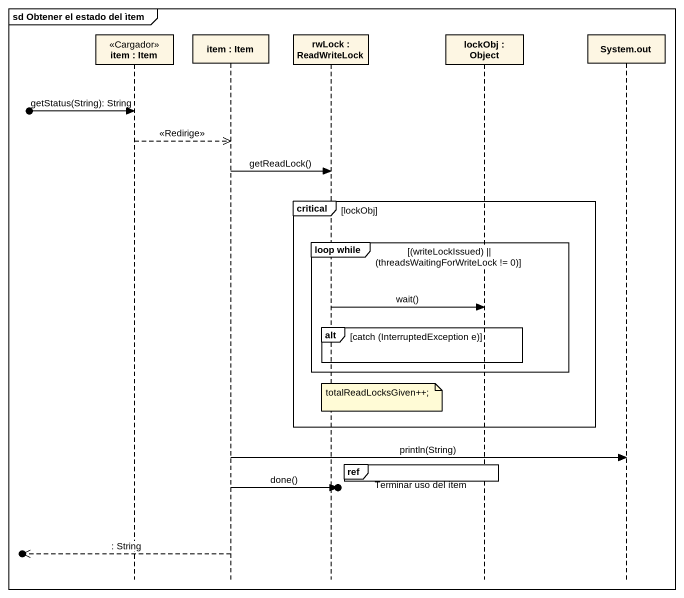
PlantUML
@startuml
mainframe sd Obtener el estado del ìtem
hide footbox
participant "item : Item" as item <<Cargador>>
participant "item : Item" as item_2
participant "rwLock : ReadWriteLock" as rwLock
participant "lockObj : Object" as lockObj
participant "System.out" as System_out

[o-> item : getStatus(String): String
item -->> item_2 : <<Redirige>>
item_2 -> rwLock : getReadLock()
critical lockObj
  group loop while [(writeLockIssued) || (threadsWaitingForWriteLock != 0)]
    rwLock -> lockObj : wait()
    alt catch (InterruptedException e)
    end
  end
  note over rwLock : totalReadLocksGiven++;
end
item_2 -> System_out : println(String)
ref over lockObj : Terminar uso del ìtem
item_2 ->o] : done()
[o<<-- item_2 : : String
@enduml
